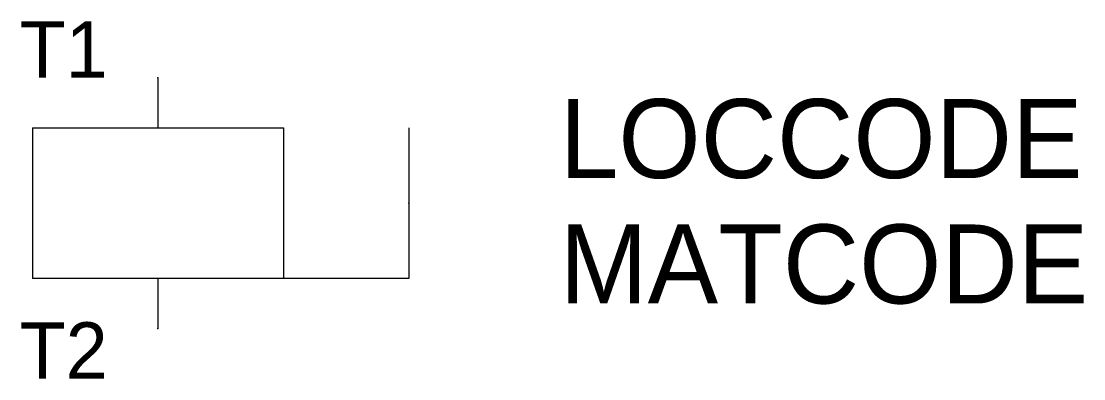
# Model space of a CAD drawing. Extents: x -5.4 to 36.9, y -7 to 7.2.
import ezdxf
from ezdxf.enums import TextEntityAlignment as Align

# ---------------------------------------------------------------- set-up
doc = ezdxf.new("R2010")
doc.units = 0
doc.layers.get('0').update_dxf_attribs({"linetype": 'CONTINUOUS'})
for name, color, linetype in [('A', 7, 'CONTINUOUS'), ('C', 6, 'CONTINUOUS'), ('T2', 1, 'CONTINUOUS')]:
    doc.layers.add(name, color=color, linetype=linetype)

msp = doc.modelspace()

# ---------------------------------------------------------------- linework, layer by layer
at = {"color": 0}
for p, q in [((0, 5), (0, 3)), ((-5, 3), (-5, -3)), ((-5, 3), (0, 3)), ((0, 3), (5, 3)), ((5, 3), (5, -3)), ((10, 3), (10, -3)), ((0, -3), (-5, -3)), ((0, -3), (0, -5)), ((5, -3), (0, -3)), ((10, -3), (5, -3))]:
    msp.add_line(p, q, dxfattribs=at)
at = {"layer": 'A', "color": 0, "linetype": 'CONTINUOUS'}
msp.add_point((10, 0), dxfattribs=at)
at = {"layer": 'C', "color": 0, "linetype": 'CONTINUOUS'}
for p in [(0, 5), (0, -5)]:
    msp.add_point(p, dxfattribs=at)

# ---------------------------------------------------------------- texts
at = {"color": 0, "linetype": 'CONTINUOUS'}
for tag, p in [('LOCCODE', (16, 1)), ('MATCODE', (16, -4))]:
    msp.add_attdef(tag, p, '', height=3.15, dxfattribs=at)
at = {"layer": 'T2', "color": 0, "linetype": 'CONTINUOUS'}
for tag, p in [('T1', (-2, 5)), ('T2', (-2, -7))]:
    msp.add_attdef(tag, text='', height=2.25, dxfattribs=at).set_placement(p, align=Align.RIGHT)

doc.saveas('drawing.dxf')
